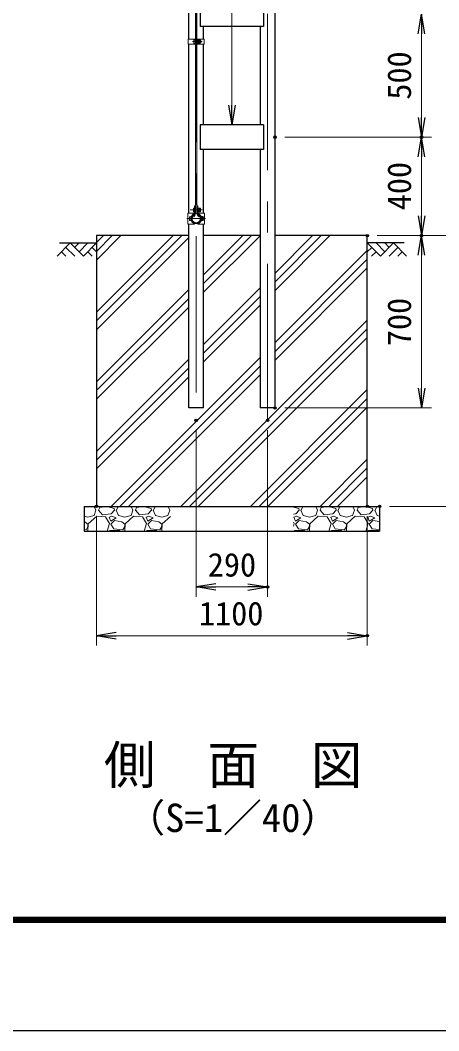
# Model space of a CAD drawing. Units: millimetres, scale not verified. Extents: x -8399 to 8401, y -5940 to 5940.
# Drawn here: x -2303 to -603, y -5940 to -1835 of the extents above; entities that cross this region are included whole.
import ezdxf
from ezdxf.enums import TextEntityAlignment as Align

# ---------------------------------------------------------------- set-up
doc = ezdxf.new("R2010")
doc.units = ezdxf.units.MM
doc.header["$LTSCALE"] = 20
doc.header["$PDMODE"] = 32
doc.header["$PDSIZE"] = 10
doc.linetypes.add('USER1', pattern=[50.8, 31.75, -6.35, 6.35, -6.35])
for name, color, linetype, lineweight in [('0-0_D-DCR-HCH', 7, 'Continuous', 13), ('0-1_D-STR1', 1, 'Continuous', 25), ('0-2_D-STR4', 7, 'Continuous', 25), ('0-3_D-BGD', 7, 'Continuous', 25), ('0-4_D-BMK', 2, 'USER1', 13), ('0-5_D-STR-DIM', 7, 'Continuous', 13), ('0-8_D-STR3', 3, 'Continuous', 13), ('0-9_D-STR-TXT', 7, 'Continuous', 13), ('0-C_D-TTL-TXT', 7, 'Continuous', 13), ('0-E_D-TTL', 7, 'Continuous', 25)]:
    doc.layers.add(name, color=color, linetype=linetype, lineweight=lineweight)
doc.layers.add('0-6_0', color=7, linetype='Continuous')
doc.layers.add('0-7_Defpoints', color=8, linetype='Continuous')
doc.styles.add('ＭＳ ゴシック', font='')
doc.styles.get('ＭＳ ゴシック').set_extended_font_data('MS Gothic')

# ---------------------------------------------------------------- blocks, each defined once
blk = doc.blocks.new('_Open')
at = {"layer": '0-6_0'}
blk.add_line((-20, 3.333), (0, 0), dxfattribs=at)
blk.add_lwpolyline([(-20, -3.333), (0, 0), (-20, 0)], dxfattribs=at)

msp = doc.modelspace()

# ---------------------------------------------------------------- linework, layer by layer
at = {"layer": '0-0_D-DCR-HCH'}
for p, q in [((-2100.01, -2739.55), (-2153.22, -2792.76)), ((-2100.01, -2739.55), (-2046.79, -2792.76)), ((-2082.27, -2757.28), (-2064.53, -2739.55)), ((-2064.53, -2775.02), (-2029.06, -2739.55)), ((-2046.79, -2792.76), (-1993.58, -2739.55)), ((-1993.58, -2808.86), (-1894.27, -2709.55)), ((-1993.58, -2773.51), (-1929.62, -2709.55)), ((-1993.58, -3056.35), (-1646.78, -2709.55)), ((-1993.58, -2738.15), (-1964.98, -2709.55)), ((-1993.58, -3020.99), (-1682.13, -2709.55)), ((-1993.58, -3091.7), (-1618.83, -2716.95)), ((-1558.33, -2903.94), (-1363.94, -2709.55)), ((-1558.33, -2868.59), (-1399.29, -2709.55)), ((-1558.33, -2939.3), (-1328.83, -2709.8)), ((-1268.33, -2932.14), (-1045.74, -2709.55)), ((-1268.33, -2896.78), (-1081.09, -2709.55)), ((-1268.33, -2861.43), (-1116.45, -2709.55)), ((-840.37, -2792.76), (-893.58, -2739.55)), ((-822.63, -2775.02), (-858.11, -2739.55)), ((-787.16, -2739.55), (-840.37, -2792.76)), ((-804.8, -2757.38), (-822.63, -2739.55)), ((-787.16, -2739.55), (-733.95, -2792.76)), ((-2135.48, -2775.02), (-2117.66, -2792.76)), ((-2117.74, -2757.28), (-2082.11, -2792.76)), ((-2029.06, -2775.02), (-2011.24, -2792.76)), ((-2011.32, -2757.28), (-1993.58, -2774.94)), ((-1268.33, -3144.27), (-893.58, -2769.52)), ((-875.84, -2757.28), (-893.58, -2774.94)), ((-858.11, -2775.02), (-875.93, -2792.76)), ((-769.42, -2757.28), (-805.06, -2792.76)), ((-751.68, -2775.02), (-769.5, -2792.76)), ((-1268.33, -3179.63), (-893.58, -2804.88)), ((-1268.33, -3214.98), (-893.58, -2840.23)), ((-1993.58, -3303.84), (-1618.83, -2929.09)), ((-1558.33, -3151.43), (-1328.83, -2921.93)), ((-1993.58, -3339.19), (-1618.83, -2964.44)), ((-1558.33, -3186.78), (-1328.83, -2957.28)), ((-1558.33, -3222.14), (-1328.83, -2992.64)), ((-1993.58, -3374.55), (-1618.83, -2999.8)), ((-1650.76, -3809.55), (-893.58, -3052.36)), ((-1615.41, -3809.55), (-893.58, -3087.72)), ((-1580.05, -3809.55), (-893.58, -3123.08)), ((-1993.58, -3586.68), (-1618.83, -3211.93)), ((-1933.61, -3809.55), (-1328.83, -3204.77)), ((-1898.25, -3809.55), (-1328.83, -3240.13)), ((-1993.58, -3622.03), (-1618.83, -3247.28)), ((-1993.58, -3657.39), (-1618.83, -3282.64)), ((-1862.9, -3809.55), (-1328.83, -3275.48)), ((-1367.92, -3809.55), (-893.58, -3335.21)), ((-1332.57, -3809.55), (-893.58, -3370.56)), ((-1297.21, -3809.55), (-893.58, -3405.92)), ((-1085.08, -3809.55), (-893.58, -3618.05)), ((-1049.72, -3809.55), (-893.58, -3653.41)), ((-1014.37, -3809.55), (-893.58, -3688.76)), ((-2002.9, -3809.55), (-1995.63, -3825.29)), ((-1985.13, -3825.29), (-1980.63, -3813.29)), ((-1952.13, -3810.29), (-1980.63, -3813.29)), ((-1922.13, -3817.79), (-1952.13, -3810.29)), ((-1911.63, -3825.29), (-1904.88, -3809.55)), ((-1852.9, -3809.55), (-1845.63, -3825.29)), ((-1835.13, -3825.29), (-1830.63, -3813.29)), ((-1802.13, -3810.29), (-1830.63, -3813.29)), ((-1772.13, -3817.79), (-1802.13, -3810.29)), ((-1761.63, -3825.29), (-1754.88, -3809.55)), ((-1702.9, -3809.55), (-1695.63, -3825.29)), ((-1172.13, -3817.79), (-1193.58, -3812.43)), ((-1161.63, -3825.29), (-1154.88, -3809.55)), ((-1102.9, -3809.55), (-1095.63, -3825.29)), ((-1085.13, -3825.29), (-1080.63, -3813.29)), ((-1052.13, -3810.29), (-1080.63, -3813.29)), ((-1022.13, -3817.79), (-1052.13, -3810.29)), ((-1011.63, -3825.29), (-1004.88, -3809.55)), ((-952.9, -3809.55), (-945.63, -3825.29)), ((-935.13, -3825.29), (-930.63, -3813.29)), ((-902.13, -3810.29), (-930.63, -3813.29)), ((-872.13, -3817.79), (-902.13, -3810.29)), ((-861.63, -3825.29), (-854.88, -3809.55)), ((-2043.58, -3849.39), (-2028.63, -3853.79)), ((-2028.63, -3853.79), (-2003.13, -3846.29)), ((-1992.63, -3849.29), (-2027.13, -3880.79)), ((-2003.13, -3846.29), (-1995.63, -3825.29)), ((-1956.63, -3852.29), (-1992.63, -3849.29)), ((-1968.63, -3843.29), (-1985.13, -3825.29)), ((-1934.13, -3840.29), (-1968.63, -3843.29)), ((-1940.13, -3879.29), (-1956.63, -3852.29)), ((-1931.13, -3849.29), (-1941.63, -3853.79)), ((-1941.63, -3853.79), (-1935.63, -3868.79)), ((-1935.63, -3868.79), (-1913.13, -3855.29)), ((-1920.63, -3825.29), (-1934.13, -3840.29)), ((-1913.13, -3855.29), (-1931.13, -3849.29)), ((-1920.63, -3825.29), (-1922.13, -3817.79)), ((-1913.13, -3825.29), (-1904.13, -3846.29)), ((-1904.13, -3846.29), (-1878.63, -3853.79)), ((-1878.63, -3853.79), (-1853.13, -3846.29)), ((-1842.63, -3849.29), (-1877.13, -3880.79)), ((-1853.13, -3846.29), (-1845.63, -3825.29)), ((-1806.63, -3852.29), (-1842.63, -3849.29)), ((-1818.63, -3843.29), (-1835.13, -3825.29)), ((-1784.13, -3840.29), (-1818.63, -3843.29)), ((-1790.13, -3879.29), (-1806.63, -3852.29)), ((-1781.13, -3849.29), (-1791.63, -3853.79)), ((-1791.63, -3853.79), (-1785.63, -3868.79)), ((-1785.63, -3868.79), (-1763.13, -3855.29)), ((-1770.63, -3825.29), (-1784.13, -3840.29)), ((-1763.13, -3855.29), (-1781.13, -3849.29)), ((-1770.63, -3825.29), (-1772.13, -3817.79)), ((-1763.13, -3825.29), (-1754.13, -3846.29)), ((-1754.13, -3846.29), (-1728.63, -3853.79)), ((-1728.63, -3853.79), (-1703.13, -3846.29)), ((-1693.58, -3850.16), (-1727.13, -3880.79)), ((-1703.13, -3846.29), (-1695.63, -3825.29)), ((-1184.13, -3840.29), (-1193.58, -3841.11)), ((-1181.13, -3849.29), (-1191.63, -3853.79)), ((-1191.63, -3853.79), (-1185.63, -3868.79)), ((-1185.63, -3868.79), (-1163.13, -3855.29)), ((-1170.63, -3825.29), (-1184.13, -3840.29)), ((-1163.13, -3855.29), (-1181.13, -3849.29)), ((-1170.63, -3825.29), (-1172.13, -3817.79)), ((-1163.13, -3825.29), (-1154.13, -3846.29)), ((-1154.13, -3846.29), (-1128.63, -3853.79)), ((-1128.63, -3853.79), (-1103.13, -3846.29)), ((-1092.63, -3849.29), (-1127.13, -3880.79)), ((-1103.13, -3846.29), (-1095.63, -3825.29)), ((-1056.63, -3852.29), (-1092.63, -3849.29)), ((-1068.63, -3843.29), (-1085.13, -3825.29)), ((-1034.13, -3840.29), (-1068.63, -3843.29)), ((-1040.13, -3879.29), (-1056.63, -3852.29)), ((-1031.13, -3849.29), (-1041.63, -3853.79)), ((-1041.63, -3853.79), (-1035.63, -3868.79)), ((-1035.63, -3868.79), (-1013.13, -3855.29)), ((-1020.63, -3825.29), (-1034.13, -3840.29)), ((-1013.13, -3855.29), (-1031.13, -3849.29)), ((-1020.63, -3825.29), (-1022.13, -3817.79)), ((-1013.13, -3825.29), (-1004.13, -3846.29)), ((-1004.13, -3846.29), (-978.63, -3853.79)), ((-978.63, -3853.79), (-953.13, -3846.29)), ((-942.63, -3849.29), (-977.13, -3880.79)), ((-953.13, -3846.29), (-945.63, -3825.29)), ((-906.63, -3852.29), (-942.63, -3849.29)), ((-918.63, -3843.29), (-935.13, -3825.29)), ((-884.13, -3840.29), (-918.63, -3843.29)), ((-890.13, -3879.29), (-906.63, -3852.29)), ((-881.13, -3849.29), (-891.63, -3853.79)), ((-891.63, -3853.79), (-885.63, -3868.79)), ((-885.63, -3868.79), (-863.13, -3855.29)), ((-870.63, -3825.29), (-884.13, -3840.29)), ((-863.13, -3855.29), (-881.13, -3849.29)), ((-870.63, -3825.29), (-872.13, -3817.79)), ((-863.13, -3825.29), (-854.13, -3846.29)), ((-854.13, -3846.29), (-843.58, -3849.39)), ((-2040.63, -3871.79), (-2043.58, -3871.35)), ((-2028.63, -3882.29), (-2040.63, -3871.79)), ((-2036.13, -3904.79), (-2028.63, -3891.29)), ((-2028.63, -3891.29), (-2028.63, -3882.29)), ((-2027.13, -3880.79), (-2028.5, -3909.55)), ((-1949.81, -3909.55), (-1940.13, -3879.29)), ((-1920.63, -3867.29), (-1935.63, -3882.29)), ((-1935.63, -3882.29), (-1923.63, -3900.29)), ((-1890.63, -3871.79), (-1920.63, -3867.29)), ((-1878.63, -3882.29), (-1890.63, -3871.79)), ((-1886.13, -3904.79), (-1878.63, -3891.29)), ((-1878.63, -3891.29), (-1878.63, -3882.29)), ((-1877.13, -3880.79), (-1878.5, -3909.55)), ((-1799.81, -3909.55), (-1790.13, -3879.29)), ((-1770.63, -3867.29), (-1785.63, -3882.29)), ((-1785.63, -3882.29), (-1773.63, -3900.29)), ((-1740.63, -3871.79), (-1770.63, -3867.29)), ((-1728.63, -3882.29), (-1740.63, -3871.79)), ((-1736.13, -3904.79), (-1728.63, -3891.29)), ((-1728.63, -3891.29), (-1728.63, -3882.29)), ((-1727.13, -3880.79), (-1728.5, -3909.55)), ((-1190.13, -3879.29), (-1193.58, -3873.64)), ((-1193.58, -3890.08), (-1190.13, -3879.29)), ((-1170.63, -3867.29), (-1185.63, -3882.29)), ((-1185.63, -3882.29), (-1173.63, -3900.29)), ((-1140.63, -3871.79), (-1170.63, -3867.29)), ((-1128.63, -3882.29), (-1140.63, -3871.79)), ((-1136.13, -3904.79), (-1128.63, -3891.29)), ((-1128.63, -3891.29), (-1128.63, -3882.29)), ((-1127.13, -3880.79), (-1128.5, -3909.55)), ((-1049.81, -3909.55), (-1040.13, -3879.29)), ((-1020.63, -3867.29), (-1035.63, -3882.29)), ((-1035.63, -3882.29), (-1023.63, -3900.29)), ((-990.63, -3871.79), (-1020.63, -3867.29)), ((-978.63, -3882.29), (-990.63, -3871.79)), ((-986.13, -3904.79), (-978.63, -3891.29)), ((-978.63, -3891.29), (-978.63, -3882.29)), ((-977.13, -3880.79), (-978.5, -3909.55)), ((-899.81, -3909.55), (-890.13, -3879.29)), ((-870.63, -3867.29), (-885.63, -3882.29)), ((-885.63, -3882.29), (-873.63, -3900.29)), ((-843.58, -3871.35), (-870.63, -3867.29)), ((-2043.58, -3903.9), (-2036.13, -3904.79)), ((-1940.21, -3909.55), (-1938.63, -3907.79)), ((-1938.63, -3907.79), (-1899.63, -3907.79)), ((-1923.63, -3900.29), (-1886.13, -3904.79)), ((-1899.63, -3907.79), (-1897.09, -3909.55)), ((-1790.21, -3909.55), (-1788.63, -3907.79)), ((-1788.63, -3907.79), (-1749.63, -3907.79)), ((-1773.63, -3900.29), (-1736.13, -3904.79)), ((-1749.63, -3907.79), (-1747.09, -3909.55)), ((-1190.21, -3909.55), (-1188.63, -3907.79)), ((-1188.63, -3907.79), (-1149.63, -3907.79)), ((-1173.63, -3900.29), (-1136.13, -3904.79)), ((-1149.63, -3907.79), (-1147.09, -3909.55)), ((-1040.21, -3909.55), (-1038.63, -3907.79)), ((-1038.63, -3907.79), (-999.63, -3907.79)), ((-1023.63, -3900.29), (-986.13, -3904.79)), ((-999.63, -3907.79), (-997.09, -3909.55)), ((-890.21, -3909.55), (-888.63, -3907.79)), ((-888.63, -3907.79), (-849.63, -3907.79)), ((-873.63, -3900.29), (-843.58, -3903.9)), ((-849.63, -3907.79), (-847.09, -3909.55))]:
    msp.add_line(p, q, dxfattribs=at)
at = {"layer": '0-1_D-STR1'}
for p, q in [((-1268.33, -3409.55), (-1268.33, 2799.45)), ((-1618.83, -1911.05), (-1618.83, -1195.05)), ((-1572.58, -1759.55), (-1572.58, -1859.55)), ((-1314.58, -1759.55), (-1314.58, -1859.55)), ((-1314.58, -1859.55), (-1572.58, -1859.55)), ((-1558.33, -1911.05), (-1558.33, -1859.55)), ((-1328.83, -1859.55), (-1328.83, -2259.55)), ((-1618.83, -2618), (-1618.83, -1932.05)), ((-1558.33, -2259.55), (-1558.33, -1932.05)), ((-1314.58, -2259.55), (-1572.58, -2259.55)), ((-1572.58, -2259.55), (-1572.58, -2359.55)), ((-1314.58, -2259.55), (-1314.58, -2359.55)), ((-1314.58, -2359.55), (-1572.58, -2359.55)), ((-1558.33, -2618), (-1558.33, -2359.55)), ((-1328.83, -2359.55), (-1328.83, -3409.55)), ((-1595.26, -2625.17), (-1598.76, -2631.24)), ((-1593.87, -2625.97), (-1597.37, -2632.05)), ((-1583.3, -2625.97), (-1579.79, -2632.05)), ((-1581.91, -2625.17), (-1578.4, -2631.24)), ((-1618.83, -3409.55), (-1618.83, -2663)), ((-1598.76, -2631.24), (-1597.37, -2632.05)), ((-1578.4, -2631.24), (-1579.79, -2632.05)), ((-1558.33, -3409.55), (-1558.33, -2663)), ((-1558.33, -3409.55), (-1618.83, -3409.55)), ((-1268.33, -3409.55), (-1328.83, -3409.55))]:
    msp.add_line(p, q, dxfattribs=at)
for centre, radius, start, end in [((-1588.58, -2640.5), 19.05, 114.32478, 65.67522), ((-1588.58, -2640.5), 17.45, 114.32478, 65.67522), ((-1595.6, -2624.97), 2, 330, 114.32478), ((-1595.6, -2624.97), 0.401, 330, 114.32478), ((-1581.56, -2624.97), 2, 65.67522, 210), ((-1581.56, -2624.97), 0.401, 65.67522, 210)]:
    msp.add_arc(centre, radius, start, end, dxfattribs=at)
at = {"layer": '0-2_D-STR4'}
for p, q in [((-1618.83, -2709.55), (-1993.58, -2709.55)), ((-1993.58, -2709.55), (-1993.58, -3809.55)), ((-1328.83, -2709.55), (-1558.33, -2709.55)), ((-893.58, -2709.55), (-1268.33, -2709.55)), ((-893.58, -3809.55), (-893.58, -2709.55)), ((-2043.58, -3809.55), (-843.58, -3809.55)), ((-2043.58, -3809.55), (-2043.58, -3909.55)), ((-843.58, -3809.55), (-843.58, -3909.55)), ((-2043.58, -3909.55), (-843.58, -3909.55))]:
    msp.add_line(p, q, dxfattribs=at)
at = {"layer": '0-3_D-BGD'}
for p, q in [((-2143.58, -2739.55), (-1993.58, -2739.55)), ((-743.58, -2739.55), (-893.58, -2739.55))]:
    msp.add_line(p, q, dxfattribs=at)
at = {"layer": '0-4_D-BMK'}
for p, q in [((-1588.58, 4400.45), (-1588.58, -3459.55)), ((-1298.58, -3459.55), (-1298.58, 2821.45)), ((-1603.13, -1921.55), (-1564.53, -1921.55)), ((-1613.02, -2605.5), (-1564.14, -2605.5)), ((-1626.55, -2640.5), (-1550.61, -2640.5))]:
    msp.add_line(p, q, dxfattribs=at)
at = {"layer": '0-5_D-STR-DIM'}
for p, q in [((-673.58, -2229.55), (-673.58, -1889.55)), ((-1228.33, -2309.55), (-633.58, -2309.55)), ((-1228.33, -2309.55), (-633.58, -2309.55)), ((-673.58, -2629.55), (-673.58, -2389.55)), ((-853.58, -2709.55), (-633.58, -2709.55)), ((-853.58, -2709.55), (-633.58, -2709.55)), ((-853.58, -2709.55), (-393.58, -2709.55)), ((-673.58, -3329.55), (-673.58, -2789.55)), ((-1228.33, -3409.55), (-633.58, -3409.55)), ((-1588.58, -3499.55), (-1588.58, -4176.86)), ((-1298.58, -3499.55), (-1298.58, -4176.86)), ((-803.58, -3809.55), (-393.58, -3809.55)), ((-1993.58, -3849.55), (-1993.58, -4374.94)), ((-893.58, -3849.55), (-893.58, -4374.94)), ((-1508.58, -4136.86), (-1378.58, -4136.86)), ((-1913.58, -4334.94), (-973.58, -4334.94))]:
    msp.add_line(p, q, dxfattribs=at)
at = {"layer": '0-7_Defpoints'}
for p in [(-1268.33, -2309.55), (-673.58, -2309.55), (-893.58, -2709.55), (-673.58, -2709.55), (-1268.33, -3409.55), (-1588.58, -3459.55), (-1298.58, -3459.55), (-1993.58, -3809.55), (-893.58, -3809.55), (-843.58, -3809.55), (-1298.58, -4136.86), (-893.58, -4334.94)]:
    msp.add_point(p, dxfattribs=at)
at = {"layer": '0-8_D-STR3'}
for p, q in [((-1590.83, 251.4), (-1590.83, -2620.5)), ((-1586.33, 251.4), (-1586.33, -2620.5)), ((-1621.13, -1911.05), (-1621.13, -1932.05)), ((-1590.83, -1911.05), (-1621.13, -1911.05)), ((-1597.93, -1915.05), (-1597.93, -1928.05)), ((-1593.13, -1911.05), (-1593.13, -1932.05)), ((-1593.13, -1913.55), (-1593.13, -1929.55)), ((-1586.33, -1911.05), (-1556.03, -1911.05)), ((-1584.03, -1911.05), (-1584.03, -1932.05)), ((-1574.03, -1913.45), (-1584.03, -1913.45)), ((-1584.03, -1913.45), (-1584.03, -1929.65)), ((-1574.03, -1917.5), (-1584.03, -1917.5)), ((-1574.03, -1925.6), (-1584.03, -1925.6)), ((-1573.03, -1915.31), (-1573.03, -1927.66)), ((-1573.03, -1917.55), (-1569.13, -1917.55)), ((-1573.03, -1918.22), (-1568.81, -1918.22)), ((-1573.03, -1924.87), (-1568.81, -1924.87)), ((-1573.03, -1925.55), (-1569.13, -1925.55)), ((-1569.13, -1917.55), (-1569.13, -1925.55)), ((-1556.03, -1911.05), (-1556.03, -1932.05)), ((-1590.83, -1932.05), (-1621.13, -1932.05)), ((-1586.33, -1932.05), (-1556.03, -1932.05)), ((-1574.03, -1929.65), (-1584.03, -1929.65)), ((-1622.23, -2618), (-1595.08, -2618)), ((-1622.23, -2618), (-1622.23, -2663)), ((-1599.88, -2599), (-1599.88, -2612)), ((-1595.08, -2588.5), (-1595.08, -2618.07)), ((-1595.08, -2588.5), (-1592.78, -2588.5)), ((-1592.78, -2588.5), (-1592.78, -2618.07)), ((-1591.08, -2600.18), (-1592.78, -2600.18)), ((-1591.08, -2610.82), (-1592.78, -2610.82)), ((-1591.08, -2600.18), (-1591.08, -2610.82)), ((-1591.08, -2601.5), (-1590.83, -2601.5)), ((-1591.08, -2609.5), (-1590.83, -2609.5)), ((-1590.83, -2620.5), (-1586.33, -2620.5)), ((-1586.33, -2601.5), (-1584.38, -2601.5)), ((-1586.33, -2609.5), (-1584.38, -2609.5)), ((-1584.38, -2588.5), (-1584.38, -2618.07)), ((-1584.38, -2588.5), (-1582.08, -2588.5)), ((-1582.08, -2588.5), (-1582.08, -2618.07)), ((-1572.08, -2597.4), (-1582.08, -2597.4)), ((-1572.08, -2601.45), (-1582.08, -2601.45)), ((-1582.08, -2601.5), (-1581.88, -2601.5)), ((-1582.08, -2609.5), (-1581.88, -2609.5)), ((-1572.08, -2609.55), (-1582.08, -2609.55)), ((-1572.08, -2613.6), (-1582.08, -2613.6)), ((-1582.08, -2618), (-1554.93, -2618)), ((-1571.08, -2599.26), (-1571.08, -2611.61)), ((-1571.08, -2601.5), (-1571.08, -2609.5)), ((-1571.08, -2602.17), (-1570.76, -2602.17)), ((-1571.08, -2608.82), (-1570.76, -2608.82)), ((-1554.93, -2618), (-1554.93, -2663)), ((-1622.23, -2663), (-1595.28, -2663)), ((-1615.38, -2634), (-1615.38, -2647)), ((-1610.58, -2632.5), (-1610.58, -2648.5)), ((-1610.21, -2636.5), (-1610.58, -2636.5)), ((-1610.21, -2644.5), (-1610.58, -2644.5)), ((-1595.28, -2659.02), (-1596.06, -2661.19)), ((-1595.28, -2659.02), (-1595.28, -2663)), ((-1581.88, -2659.02), (-1581.88, -2663)), ((-1581.88, -2659.02), (-1581.1, -2661.19)), ((-1581.88, -2663), (-1554.93, -2663)), ((-1566.58, -2636.5), (-1566.95, -2636.5)), ((-1566.58, -2644.5), (-1566.95, -2644.5)), ((-1561.08, -2632.4), (-1566.58, -2632.4)), ((-1566.58, -2632.4), (-1566.58, -2648.6)), ((-1561.08, -2636.45), (-1566.58, -2636.45)), ((-1561.08, -2644.55), (-1566.58, -2644.55)), ((-1561.08, -2648.6), (-1566.58, -2648.6)), ((-1560.08, -2634.26), (-1560.08, -2646.61)), ((-1560.08, -2636.5), (-1559.58, -2636.5)), ((-1560.08, -2636.5), (-1559.58, -2636.5)), ((-1560.08, -2637.17), (-1559.26, -2637.17)), ((-1560.08, -2643.82), (-1559.26, -2643.82)), ((-1560.08, -2644.5), (-1559.58, -2644.5)), ((-1560.08, -2644.5), (-1559.58, -2644.5)), ((-1559.58, -2636.5), (-1559.58, -2644.5))]:
    msp.add_line(p, q, dxfattribs=at)
for centre, radius, start, end in [((-1575.57, -1915.47), 2.54, 307.21089, 52.78911), ((-1581.73, -1921.55), 8.7, 332.26063, 27.73937), ((-1575.58, -1927.62), 2.55, 307.42505, 52.57495), ((-1576.63, -1921.55), 8.5, 331.92751, 28.07249), ((-1588.58, -2640.5), 22, 110.1633, 250.11694), ((-1588.58, -2640.5), 19.7, 109.83718, 250.11694), ((-1597.08, -2618.07), 2, 297.27961, 0), ((-1597.08, -2618.07), 4.3, 294.96438, 0), ((-1580.08, -2618.07), 4.3, 180, 245.03562), ((-1580.08, -2618.07), 2, 180, 242.72039), ((-1588.58, -2640.5), 19.7, 289.88306, 70.16282), ((-1588.58, -2640.5), 22, 289.88306, 69.8367), ((-1573.62, -2599.42), 2.54, 307.21089, 52.78911), ((-1579.78, -2605.5), 8.7, 332.26063, 27.73937), ((-1573.63, -2611.57), 2.55, 307.42505, 52.57495), ((-1578.58, -2605.5), 8.5, 331.92751, 28.07249), ((-1562.62, -2634.42), 2.54, 307.21089, 52.78911), ((-1568.78, -2640.5), 8.7, 332.26063, 27.73937), ((-1562.63, -2646.57), 2.55, 307.42505, 52.57495), ((-1567.08, -2640.5), 8.5, 331.92751, 28.07249)]:
    msp.add_arc(centre, radius, start, end, dxfattribs=at)
for centre, start_param, end_param in [((-1593.13, -1915.05), 1.5707963, 3.1415927), ((-1593.13, -1928.05), 3.1415927, 4.712389), ((-1595.08, -2599), 1.5707963, 3.1415927), ((-1595.08, -2612), 3.1415927, 4.712389), ((-1610.58, -2634), 1.5707963, 3.1415927), ((-1610.58, -2647), 3.1415927, 4.712389)]:
    msp.add_ellipse(centre, major_axis=(4.8, 0), ratio=0.3125, start_param=start_param, end_param=end_param, dxfattribs=at)
at = {"layer": '0-9_D-STR-TXT'}
msp.add_line((-1443.58, 1368.99), (-1443.58, -2257.55), dxfattribs=at)
at = {"layer": '0-E_D-TTL', "color": 2}
msp.add_lwpolyline([(-8399.36, 5940.45), (8400.64, 5940.45), (8400.64, -5939.55), (-8399.36, -5939.55)], close=True, dxfattribs=at)
at = {"layer": '0-E_D-TTL'}
for points in [[(-7859.36, 5500.45), (7860.64, 5500.45), (7860.64, -5499.55), (-7859.36, -5499.55)], [(-7854.36, 5495.45), (7855.64, 5495.45), (7855.64, -5494.55), (-7854.36, -5494.55)], [(-7849.36, 5490.45), (7850.64, 5490.45), (7850.64, -5489.55), (-7849.36, -5489.55)], [(-7844.36, 5485.45), (7845.64, 5485.45), (7845.64, -5484.55), (-7844.36, -5484.55)], [(-7839.36, 5480.45), (7840.64, 5480.45), (7840.64, -5479.55), (-7839.36, -5479.55)]]:
    msp.add_lwpolyline(points, close=True, dxfattribs=at)

# ---------------------------------------------------------------- block references
at = {"layer": '0-5_D-STR-DIM', "xscale": 4, "yscale": 4}
for p, rotation in [((-673.58, -1809.55), 90), ((-673.58, -2309.55), 270), ((-673.58, -2309.55), 90), ((-673.58, -2709.55), 270), ((-673.58, -2709.55), 90), ((-673.58, -3409.55), 270), ((-1588.58, -4136.86), 180), ((-1993.58, -4334.94), 180)]:
    msp.add_blockref('_Open', p, dxfattribs=dict(at, rotation=rotation))
for p in [(-1298.58, -4136.86), (-893.58, -4334.94)]:
    msp.add_blockref('_Open', p, dxfattribs=at)
at = {"layer": '0-9_D-STR-TXT', "xscale": 4, "yscale": 4, "rotation": 270}
msp.add_blockref('_Open', (-1443.58, -2259.55), dxfattribs=at)

# ---------------------------------------------------------------- texts
at = {"layer": '0-5_D-STR-DIM', "style": 'ＭＳ ゴシック'}
for s, p in [('500', (-687.08, -2157.3)), ('400', (-687.08, -2606.55)), ('700', (-687.08, -3158.55))]:
    msp.add_text(s, height=96.19, rotation=90, dxfattribs=at).set_placement(p, align=Align.BOTTOM_LEFT)
for s, p in [('290', (-1541.58, -4123.37)), ('1100', (-1577.38, -4321.44))]:
    msp.add_text(s, height=96.19, dxfattribs=at).set_placement(p, align=Align.BOTTOM_LEFT)
at = {"layer": '0-C_D-TTL-TXT', "style": 'ＭＳ ゴシック'}
for s, height, p in [('側\u3000面\u3000図', 154, (-1963.38, -4982.77)), ('（S=1／40）', 115.4, (-1872.41, -5166.72))]:
    msp.add_text(s, height=height, dxfattribs=at).set_placement(p, align=Align.BOTTOM_LEFT)

doc.saveas('drawing.dxf')
